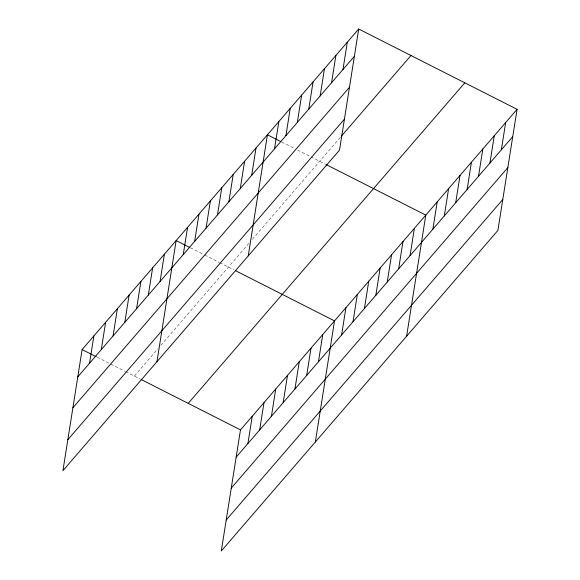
<?xml version="1.0" encoding="UTF-8"?>
<svg xmlns="http://www.w3.org/2000/svg" width="580" height="580" viewBox="0 0 580 580"><rect width="100%" height="100%" fill="white"/><g stroke="black" fill="none" stroke-linecap="round" stroke-linejoin="round"><path stroke-width="0.43" stroke-dasharray="2.9 2.17" d="M134.371 376.065L157.883 348.819M160.819 345.412L248.95 243.274M252.373 239.308L340.801 136.829M281.684 142.013L294.35 148.436M297.518 150.046L310.191 156.469M310.981 156.875L325.155 164.06M190.407 247.798L203.87 254.627M204.66 255.026L218.914 262.254M219.704 262.66L233.878 269.845M97.157 357.186L124.867 371.243M125.664 371.649L140.614 379.233"/><path stroke-width="0.87" d="M358.701 29L82.114 349.559L62.93 470.677L339.517 150.118L358.701 29L517.07 109.323L497.887 230.441L221.299 551L240.482 429.882L517.07 109.323M89.545 363.218L93.866 335.936M101.297 349.595L105.618 322.313M113.056 335.965L117.377 308.69M124.809 322.342L129.13 295.06M136.568 308.719L140.889 281.438M148.321 295.097L152.641 267.815M160.08 281.474L164.394 254.192M156.97 361.688L176.153 240.569L189.617 247.399M183.244 254.627L187.565 227.345M194.648 241.403L198.969 214.121M206.06 228.179L210.381 200.898M217.471 214.955L221.792 187.673M228.882 201.731L233.204 174.457M240.287 188.514L244.608 161.233M251.698 175.291L256.019 148.009M248.247 255.903L267.431 134.785L280.887 141.614M274.514 148.843L278.835 121.561M285.925 135.619L290.246 108.337M297.337 122.394L301.658 95.113M247.914 443.54L252.235 416.259M308.748 109.171L313.07 81.889M259.666 429.911L263.987 402.636M320.153 95.947L324.474 68.672M271.425 416.288L275.746 389.006M331.564 82.73L335.885 55.448M283.178 402.665L287.499 375.383M342.976 69.506L347.297 42.224M294.937 389.042L299.258 361.76M306.689 375.42L311.01 348.138M318.442 361.797L322.763 334.515M315.339 442.011L334.522 320.892L235.436 270.635M341.613 334.95L345.934 307.668M353.017 321.726L357.338 294.444M364.428 308.502L368.75 281.22M375.84 295.278L380.161 267.996M387.244 282.054L391.565 254.772M398.656 268.83L402.977 241.548M410.067 255.606L414.388 228.332M406.616 336.226L425.8 215.107L325.931 164.459M432.883 229.165L437.204 201.883M444.295 215.941L448.615 188.66M455.706 202.717L460.027 175.435M467.117 189.493L471.431 162.212M478.522 176.269L482.843 148.987M489.933 163.045L494.254 135.771M501.345 149.821L505.666 122.547M77.792 376.84L354.38 56.282M72.884 407.805L349.479 87.246M67.831 439.712L344.426 119.154M341.366 136.169L410.966 55.506M188.217 403.375L464.812 82.817M236.161 457.163L512.749 136.604M231.253 488.128L507.848 167.569M226.2 520.035L502.795 199.476M82.114 349.559L96.367 356.787M141.397 379.625L240.482 429.882"/></g></svg>
